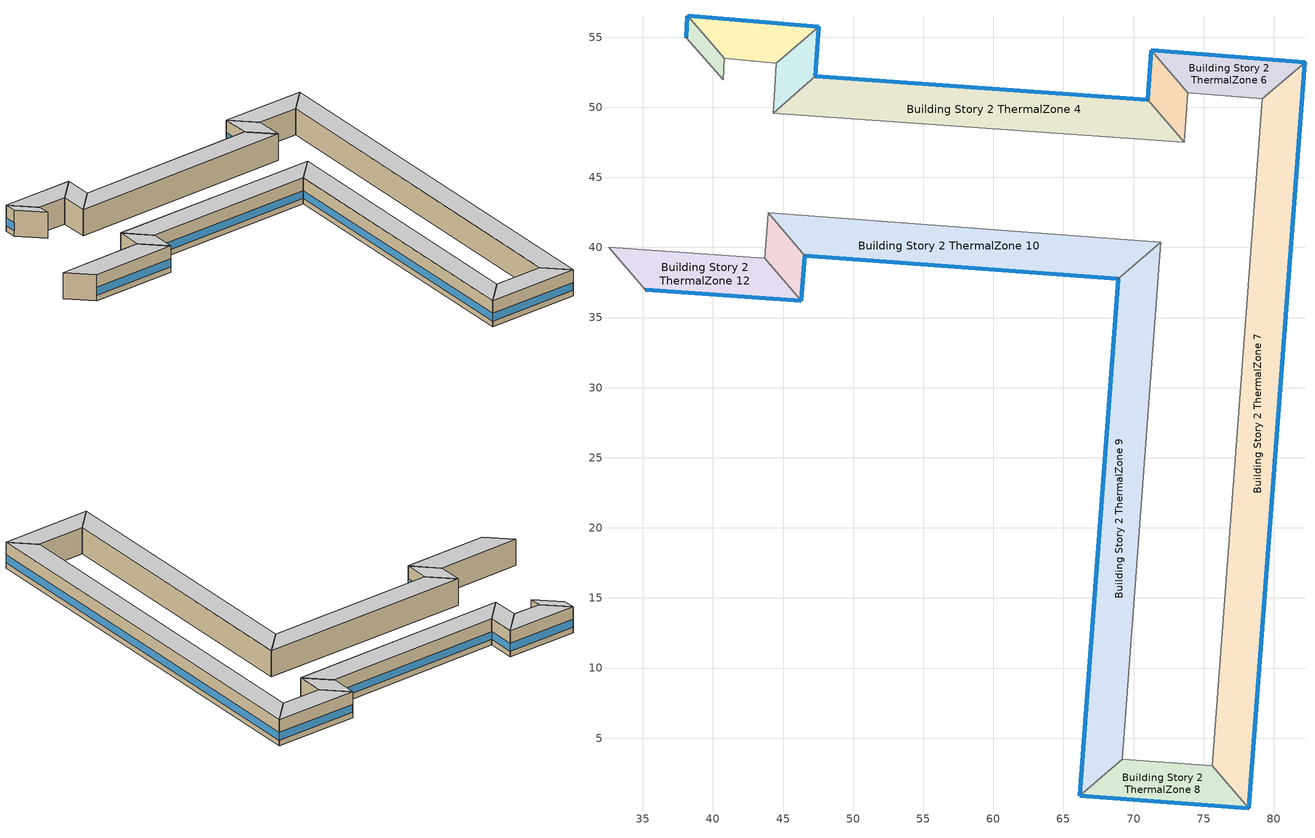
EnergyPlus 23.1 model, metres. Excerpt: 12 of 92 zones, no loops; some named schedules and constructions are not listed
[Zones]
Building Story 2 ThermalZone 1
 floor adiabatic (Typical Interior Floor): 38.1,54.97 38.18,56.53 40.81,53.51 40.75,51.97 z3.6
 wall outside (Typical Insulated Steel Framed Exterior Wall R-12.99): 38.18,56.53 38.1,54.97 z3.6:7.2
 wall adiabatic (Typical Interior Wall): 38.1,54.97 40.75,51.97 40.81,53.51 38.18,56.53 z3.6:7.2
 window (U 0.55 SHGC 0.25): 38.18,56.5 38.1,55 z4.36:5.48
 ceiling adiabatic (Typical Interior Ceiling): 40.75,51.97 40.81,53.51 38.18,56.53 38.1,54.97 z7.2
Building Story 2 ThermalZone 10
 floor adiabatic (Typical Interior Floor): 68.92,37.76 46.56,39.43 43.95,42.46 71.95,40.37 z3.6
 wall outside (Typical Insulated Steel Framed Exterior Wall R-12.99): 46.56,39.43 68.92,37.76 z3.6:7.2
 wall adiabatic (Typical Interior Wall): 68.92,37.76 71.95,40.37 43.95,42.46 46.56,39.43 z3.6:7.2
 window (U 0.55 SHGC 0.25): 46.58,39.42 68.89,37.76 z4.36:5.44
 ceiling adiabatic (Typical Interior Ceiling): 71.95,40.37 43.95,42.46 46.56,39.43 68.92,37.76 z7.2
Building Story 2 ThermalZone 11
 floor adiabatic (Typical Interior Floor): 46.56,39.43 46.31,36.21 43.69,39.23 43.95,42.46 z3.6
 wall outside (Typical Insulated Steel Framed Exterior Wall R-12.99): 46.31,36.21 46.56,39.43 z3.6:7.2
 wall adiabatic (Typical Interior Wall): 46.56,39.43 43.95,42.46 43.69,39.23 46.31,36.21 z3.6:7.2
 window (U 0.55 SHGC 0.25): 46.31,36.23 46.56,39.4 z4.36:5.46
 ceiling adiabatic (Typical Interior Ceiling): 43.95,42.46 43.69,39.23 46.31,36.21 46.56,39.43 z7.2
Building Story 2 ThermalZone 12
 floor adiabatic (Typical Interior Floor): 46.31,36.21 35.17,36.98 32.55,40 43.69,39.23 z3.6
 wall outside (Typical Insulated Steel Framed Exterior Wall R-12.99): 35.17,36.98 46.31,36.21 z3.6:7.2
 wall adiabatic (Typical Interior Wall): 46.31,36.21 43.69,39.23 32.55,40 35.17,36.98 z3.6:7.2
 window (U 0.55 SHGC 0.25): 35.2,36.98 46.28,36.21 z4.36:5.45
 ceiling adiabatic (Typical Interior Ceiling): 43.69,39.23 32.55,40 35.17,36.98 46.31,36.21 z7.2
Building Story 2 ThermalZone 2
 floor adiabatic (Typical Interior Floor): 38.18,56.53 47.56,55.75 44.53,53.15 40.81,53.51 z3.6
 wall outside (Typical Insulated Steel Framed Exterior Wall R-12.99): 47.56,55.75 38.18,56.53 z3.6:7.2
 wall adiabatic (Typical Interior Wall): 38.18,56.53 40.81,53.51 44.53,53.15 47.56,55.75 z3.6:7.2
 window (U 0.55 SHGC 0.25): 47.54,55.75 38.21,56.53 z4.36:5.45
 ceiling adiabatic (Typical Interior Ceiling): 40.81,53.51 44.53,53.15 47.56,55.75 38.18,56.53 z7.2
Building Story 2 ThermalZone 3
 floor adiabatic (Typical Interior Floor): 47.56,55.75 47.31,52.2 44.29,49.58 44.53,53.15 z3.6
 wall outside (Typical Insulated Steel Framed Exterior Wall R-12.99): 47.31,52.2 47.56,55.75 z3.6:7.2
 wall adiabatic (Typical Interior Wall): 47.56,55.75 44.53,53.15 44.29,49.58 47.31,52.2 z3.6:7.2
 window (U 0.55 SHGC 0.25): 47.31,52.22 47.56,55.73 z4.36:5.46
 ceiling adiabatic (Typical Interior Ceiling): 44.53,53.15 44.29,49.58 47.31,52.2 47.56,55.75 z7.2
Building Story 2 ThermalZone 4
 floor adiabatic (Typical Interior Floor): 47.31,52.2 71.01,50.53 73.63,47.51 44.29,49.58 z3.6
 wall outside (Typical Insulated Steel Framed Exterior Wall R-12.99): 71.01,50.53 47.31,52.2 z3.6:7.2
 wall adiabatic (Typical Interior Wall): 47.31,52.2 44.29,49.58 73.63,47.51 71.01,50.53 z3.6:7.2
 window (U 0.55 SHGC 0.25): 70.98,50.53 47.34,52.2 z4.36:5.44
 ceiling adiabatic (Typical Interior Ceiling): 44.29,49.58 73.63,47.51 71.01,50.53 47.31,52.2 z7.2
Building Story 2 ThermalZone 5
 floor adiabatic (Typical Interior Floor): 71.01,50.53 71.26,54.09 73.87,51.05 73.63,47.51 z3.6
 wall outside (Typical Insulated Steel Framed Exterior Wall R-12.99): 71.26,54.09 71.01,50.53 z3.6:7.2
 wall adiabatic (Typical Interior Wall): 71.01,50.53 73.63,47.51 73.87,51.05 71.26,54.09 z3.6:7.2
 window (U 0.55 SHGC 0.25): 71.26,54.06 71.01,50.56 z4.36:5.46
 ceiling adiabatic (Typical Interior Ceiling): 73.63,47.51 73.87,51.05 71.26,54.09 71.01,50.53 z7.2
Building Story 2 ThermalZone 6
 floor adiabatic (Typical Interior Floor): 71.26,54.09 82.23,53.2 79.19,50.6 73.87,51.05 z3.6
 wall outside (Typical Insulated Steel Framed Exterior Wall R-12.99): 82.23,53.2 71.26,54.09 z3.6:7.2
 wall adiabatic (Typical Interior Wall): 71.26,54.09 73.87,51.05 79.19,50.6 82.23,53.2 z3.6:7.2
 window (U 0.55 SHGC 0.25): 82.2,53.2 71.29,54.08 z4.36:5.45
 ceiling adiabatic (Typical Interior Ceiling): 73.87,51.05 79.19,50.6 82.23,53.2 71.26,54.09 z7.2
Building Story 2 ThermalZone 7
 floor adiabatic (Typical Interior Floor): 82.23,53.2 78.21,0 75.6,3.03 79.19,50.6 z3.6
 wall outside (Typical Insulated Steel Framed Exterior Wall R-12.99): 78.21,0 82.23,53.2 z3.6:7.2
 wall adiabatic (Typical Interior Wall): 82.23,53.2 79.19,50.6 75.6,3.03 78.21,0 z3.6:7.2
 window (U 0.55 SHGC 0.25): 78.21,0.03 82.23,53.17 z4.36:5.44
 ceiling adiabatic (Typical Interior Ceiling): 79.19,50.6 75.6,3.03 78.21,0 82.23,53.2 z7.2
Building Story 2 ThermalZone 8
 floor adiabatic (Typical Interior Floor): 78.21,0 66.15,0.89 69.18,3.5 75.6,3.03 z3.6
 wall outside (Typical Insulated Steel Framed Exterior Wall R-12.99): 66.15,0.89 78.21,0 z3.6:7.2
 wall adiabatic (Typical Interior Wall): 78.21,0 75.6,3.03 69.18,3.5 66.15,0.89 z3.6:7.2
 window (U 0.55 SHGC 0.25): 66.18,0.89 78.19,0 z4.36:5.45
 ceiling adiabatic (Typical Interior Ceiling): 75.6,3.03 69.18,3.5 66.15,0.89 78.21,0 z7.2
Building Story 2 ThermalZone 9
 floor adiabatic (Typical Interior Floor): 66.15,0.89 68.92,37.76 71.95,40.37 69.18,3.5 z3.6
 wall outside (Typical Insulated Steel Framed Exterior Wall R-12.99): 68.92,37.76 66.15,0.89 z3.6:7.2
 wall adiabatic (Typical Interior Wall): 66.15,0.89 69.18,3.5 71.95,40.37 68.92,37.76 z3.6:7.2
 window (U 0.55 SHGC 0.25): 68.91,37.74 66.15,0.91 z4.36:5.44
 ceiling adiabatic (Typical Interior Ceiling): 69.18,3.5 71.95,40.37 68.92,37.76 66.15,0.89 z7.2
[Schedule:Day:Interval]
DataCenter_EQUIP_SCH Wknd|Wkdy|Hol Day 3; DataCenter_EQUIP_SCH Wknd|Wkdy|Hol Day 7; DataCenter_EQUIP_SCH Wknd|Wkdy|Hol Day 11; DataCenter_EQUIP_SCH Summer Design Day: No, 24:00, 1
DataCenter_EQUIP_SCH Wknd|Wkdy|Hol Day 4; DataCenter_EQUIP_SCH Wknd|Wkdy|Hol Day 8; DataCenter_EQUIP_SCH Winter Design Day 11: No, 24:00, 0.25
DataCenter_EQUIP_SCH Wknd|Wkdy|Hol Day 5; DataCenter_EQUIP_SCH Wknd|Wkdy|Hol Day 9: No, 24:00, 0.5
DataCenter_EQUIP_SCH Wknd|Wkdy|Hol Day 6; DataCenter_EQUIP_SCH Wknd|Wkdy|Hol Day 10: No, 24:00, 0.75
Schedule Day 3: No, 24:00, 0
SchoolSecondary KITCHEN_ELEC_EQUIP_SCH Wkdy Day; SchoolSecondary KITCHEN_ELEC_EQUIP_SCH Wkdy Day 1; SchoolSecondary KITCHEN_ELEC_EQUIP_SCH Wkdy Day 2; SchoolSecondary KITCHEN_ELEC_EQUIP_SCH Summer Design Day: No, 08:00, 0.1, 10:00, 0.15, 13:00, 0.25, 15:00, 0.15, 24:00, 0.1
SchoolSecondary KITCHEN_ELEC_EQUIP_SCH Wknd Day; SchoolSecondary KITCHEN_ELEC_EQUIP_SCH Wknd Day 1; SchoolSecondary KITCHEN_ELEC_EQUIP_SCH Default; SchoolSecondary KITCHEN_ELEC_EQUIP_SCH Winter Design Day: No, 24:00, 0.1
SchoolSecondary KITCHEN_GAS_EQUIP_SCH Wkdy|SmrDsn Day; SchoolSecondary KITCHEN_GAS_EQUIP_SCH Wkdy|SmrDsn Day 1; SchoolSecondary KITCHEN_GAS_EQUIP_SCH Wkdy|SmrDsn Day 2; SchoolSecondary KITCHEN_GAS_EQUIP_SCH Summer Design Day: No, 08:00, 0.02, 10:00, 0.15, 13:00, 0.2, 15:00, 0.1, 24:00, 0.02
SchoolSecondary KITCHEN_GAS_EQUIP_SCH Wknd Day; SchoolSecondary KITCHEN_GAS_EQUIP_SCH Wknd Day 1; SchoolSecondary KITCHEN_GAS_EQUIP_SCH Default; SchoolSecondary KITCHEN_GAS_EQUIP_SCH Winter Design Day: No, 24:00, 0.02
[Schedule:Week:Daily]
SchoolSecondary BLDG_LIGHT_SCH_2013 Week Rule - Jan1-Jan3: SchoolSecondary BLDG_LIGHT_SCH_2013 Wkdy Day, SchoolSecondary BLDG_LIGHT_SCH_2013 Wkdy Day, SchoolSecondary BLDG_LIGHT_SCH_2013 Wkdy Day, SchoolSecondary BLDG_LIGHT_SCH_2013 Wkdy Day, SchoolSecondary BLDG_LIGHT_SCH_2013 Wkdy Day, SchoolSecondary BLDG_LIGHT_SCH_2013 Wkdy Day, SchoolSecondary BLDG_LIGHT_SCH_2013 Wknd Day, SchoolSecondary BLDG_LIGHT_SCH_2013 Default, SchoolSecondary BLDG_LIGHT_SCH_2013 Summer Design Day, SchoolSecondary BLDG_LIGHT_SCH_2013 Winter Design Day, SchoolSecondary BLDG_LIGHT_SCH_2013 Default, SchoolSecondary BLDG_LIGHT_SCH_2013 Default
SchoolSecondary BLDG_LIGHT_SCH_2013 Week Rule - Jan4-Jun27: SchoolSecondary BLDG_LIGHT_SCH_2013 Wknd Day, SchoolSecondary BLDG_LIGHT_SCH_2013 Wkdy Day, SchoolSecondary BLDG_LIGHT_SCH_2013 Wkdy Day, SchoolSecondary BLDG_LIGHT_SCH_2013 Wkdy Day, SchoolSecondary BLDG_LIGHT_SCH_2013 Wkdy Day, SchoolSecondary BLDG_LIGHT_SCH_2013 Wkdy Day, SchoolSecondary BLDG_LIGHT_SCH_2013 Wknd Day, SchoolSecondary BLDG_LIGHT_SCH_2013 Default, SchoolSecondary BLDG_LIGHT_SCH_2013 Summer Design Day, SchoolSecondary BLDG_LIGHT_SCH_2013 Winter Design Day, SchoolSecondary BLDG_LIGHT_SCH_2013 Default, SchoolSecondary BLDG_LIGHT_SCH_2013 Default
SchoolSecondary BLDG_LIGHT_SCH_2013 Week Rule - Jun28-Jul4: SchoolSecondary BLDG_LIGHT_SCH_2013 Wknd Day, SchoolSecondary BLDG_LIGHT_SCH_2013 Wkdy Day, SchoolSecondary BLDG_LIGHT_SCH_2013 Wkdy Day, SchoolSecondary BLDG_LIGHT_SCH_2013 Wkdy Day 1, SchoolSecondary BLDG_LIGHT_SCH_2013 Wkdy Day 1, SchoolSecondary BLDG_LIGHT_SCH_2013 Wkdy Day 1, SchoolSecondary BLDG_LIGHT_SCH_2013 Wknd Day 1, SchoolSecondary BLDG_LIGHT_SCH_2013 Default, SchoolSecondary BLDG_LIGHT_SCH_2013 Summer Design Day, SchoolSecondary BLDG_LIGHT_SCH_2013 Winter Design Day, SchoolSecondary BLDG_LIGHT_SCH_2013 Default, SchoolSecondary BLDG_LIGHT_SCH_2013 Default
SchoolSecondary BLDG_LIGHT_SCH_2013 Week Rule - Jul5-Aug29: SchoolSecondary BLDG_LIGHT_SCH_2013 Wknd Day 1, SchoolSecondary BLDG_LIGHT_SCH_2013 Wkdy Day 1, SchoolSecondary BLDG_LIGHT_SCH_2013 Wkdy Day 1, SchoolSecondary BLDG_LIGHT_SCH_2013 Wkdy Day 1, SchoolSecondary BLDG_LIGHT_SCH_2013 Wkdy Day 1, SchoolSecondary BLDG_LIGHT_SCH_2013 Wkdy Day 1, SchoolSecondary BLDG_LIGHT_SCH_2013 Wknd Day 1, SchoolSecondary BLDG_LIGHT_SCH_2013 Default, SchoolSecondary BLDG_LIGHT_SCH_2013 Summer Design Day, SchoolSecondary BLDG_LIGHT_SCH_2013 Winter Design Day, SchoolSecondary BLDG_LIGHT_SCH_2013 Default, SchoolSecondary BLDG_LIGHT_SCH_2013 Default
SchoolSecondary BLDG_LIGHT_SCH_2013 Week Rule - Aug30-Sep5: SchoolSecondary BLDG_LIGHT_SCH_2013 Wknd Day 1, SchoolSecondary BLDG_LIGHT_SCH_2013 Wkdy Day 1, SchoolSecondary BLDG_LIGHT_SCH_2013 Wkdy Day 2, SchoolSecondary BLDG_LIGHT_SCH_2013 Wkdy Day 2, SchoolSecondary BLDG_LIGHT_SCH_2013 Wkdy Day 2, SchoolSecondary BLDG_LIGHT_SCH_2013 Wkdy Day 2, SchoolSecondary BLDG_LIGHT_SCH_2013 Default, SchoolSecondary BLDG_LIGHT_SCH_2013 Default, SchoolSecondary BLDG_LIGHT_SCH_2013 Summer Design Day, SchoolSecondary BLDG_LIGHT_SCH_2013 Winter Design Day, SchoolSecondary BLDG_LIGHT_SCH_2013 Default, SchoolSecondary BLDG_LIGHT_SCH_2013 Default
SchoolSecondary BLDG_LIGHT_SCH_2013 Week Rule - Sep6-Dec31: SchoolSecondary BLDG_LIGHT_SCH_2013 Default, SchoolSecondary BLDG_LIGHT_SCH_2013 Wkdy Day 2, SchoolSecondary BLDG_LIGHT_SCH_2013 Wkdy Day 2, SchoolSecondary BLDG_LIGHT_SCH_2013 Wkdy Day 2, SchoolSecondary BLDG_LIGHT_SCH_2013 Wkdy Day 2, SchoolSecondary BLDG_LIGHT_SCH_2013 Wkdy Day 2, SchoolSecondary BLDG_LIGHT_SCH_2013 Default, SchoolSecondary BLDG_LIGHT_SCH_2013 Default, SchoolSecondary BLDG_LIGHT_SCH_2013 Summer Design Day, SchoolSecondary BLDG_LIGHT_SCH_2013 Winter Design Day, SchoolSecondary BLDG_LIGHT_SCH_2013 Default, SchoolSecondary BLDG_LIGHT_SCH_2013 Default
SchoolSecondary BLDG_LIGHT_LIBRARY_SCH_2013 Week Rule - Jan1-Jan3: SchoolSecondary BLDG_LIGHT_LIBRARY_SCH_2013 Wkdy Day, SchoolSecondary BLDG_LIGHT_LIBRARY_SCH_2013 Wkdy Day, SchoolSecondary BLDG_LIGHT_LIBRARY_SCH_2013 Wkdy Day, SchoolSecondary BLDG_LIGHT_LIBRARY_SCH_2013 Wkdy Day, SchoolSecondary BLDG_LIGHT_LIBRARY_SCH_2013 Wkdy Day, SchoolSecondary BLDG_LIGHT_LIBRARY_SCH_2013 Wkdy Day, SchoolSecondary BLDG_LIGHT_LIBRARY_SCH_2013 Wknd Day, SchoolSecondary BLDG_LIGHT_LIBRARY_SCH_2013 Default, SchoolSecondary BLDG_LIGHT_LIBRARY_SCH_2013 Summer Design Day, SchoolSecondary BLDG_LIGHT_LIBRARY_SCH_2013 Winter Design Day, SchoolSecondary BLDG_LIGHT_LIBRARY_SCH_2013 Default, SchoolSecondary BLDG_LIGHT_LIBRARY_SCH_2013 Default
SchoolSecondary BLDG_LIGHT_LIBRARY_SCH_2013 Week Rule - Jan4-Jun27: SchoolSecondary BLDG_LIGHT_LIBRARY_SCH_2013 Wknd Day, SchoolSecondary BLDG_LIGHT_LIBRARY_SCH_2013 Wkdy Day, SchoolSecondary BLDG_LIGHT_LIBRARY_SCH_2013 Wkdy Day, SchoolSecondary BLDG_LIGHT_LIBRARY_SCH_2013 Wkdy Day, SchoolSecondary BLDG_LIGHT_LIBRARY_SCH_2013 Wkdy Day, SchoolSecondary BLDG_LIGHT_LIBRARY_SCH_2013 Wkdy Day, SchoolSecondary BLDG_LIGHT_LIBRARY_SCH_2013 Wknd Day, SchoolSecondary BLDG_LIGHT_LIBRARY_SCH_2013 Default, SchoolSecondary BLDG_LIGHT_LIBRARY_SCH_2013 Summer Design Day, SchoolSecondary BLDG_LIGHT_LIBRARY_SCH_2013 Winter Design Day, SchoolSecondary BLDG_LIGHT_LIBRARY_SCH_2013 Default, SchoolSecondary BLDG_LIGHT_LIBRARY_SCH_2013 Default
SchoolSecondary BLDG_LIGHT_LIBRARY_SCH_2013 Week Rule - Jun28-Jul4: SchoolSecondary BLDG_LIGHT_LIBRARY_SCH_2013 Wknd Day, SchoolSecondary BLDG_LIGHT_LIBRARY_SCH_2013 Wkdy Day, SchoolSecondary BLDG_LIGHT_LIBRARY_SCH_2013 Wkdy Day, SchoolSecondary BLDG_LIGHT_LIBRARY_SCH_2013 Wkdy Day 1, SchoolSecondary BLDG_LIGHT_LIBRARY_SCH_2013 Wkdy Day 1, SchoolSecondary BLDG_LIGHT_LIBRARY_SCH_2013 Wkdy Day 1, SchoolSecondary BLDG_LIGHT_LIBRARY_SCH_2013 Wknd Day 1, SchoolSecondary BLDG_LIGHT_LIBRARY_SCH_2013 Default, SchoolSecondary BLDG_LIGHT_LIBRARY_SCH_2013 Summer Design Day, SchoolSecondary BLDG_LIGHT_LIBRARY_SCH_2013 Winter Design Day, SchoolSecondary BLDG_LIGHT_LIBRARY_SCH_2013 Default, SchoolSecondary BLDG_LIGHT_LIBRARY_SCH_2013 Default
SchoolSecondary BLDG_LIGHT_LIBRARY_SCH_2013 Week Rule - Jul5-Aug29: SchoolSecondary BLDG_LIGHT_LIBRARY_SCH_2013 Wknd Day 1, SchoolSecondary BLDG_LIGHT_LIBRARY_SCH_2013 Wkdy Day 1, SchoolSecondary BLDG_LIGHT_LIBRARY_SCH_2013 Wkdy Day 1, SchoolSecondary BLDG_LIGHT_LIBRARY_SCH_2013 Wkdy Day 1, SchoolSecondary BLDG_LIGHT_LIBRARY_SCH_2013 Wkdy Day 1, SchoolSecondary BLDG_LIGHT_LIBRARY_SCH_2013 Wkdy Day 1, SchoolSecondary BLDG_LIGHT_LIBRARY_SCH_2013 Wknd Day 1, SchoolSecondary BLDG_LIGHT_LIBRARY_SCH_2013 Default, SchoolSecondary BLDG_LIGHT_LIBRARY_SCH_2013 Summer Design Day, SchoolSecondary BLDG_LIGHT_LIBRARY_SCH_2013 Winter Design Day, SchoolSecondary BLDG_LIGHT_LIBRARY_SCH_2013 Default, SchoolSecondary BLDG_LIGHT_LIBRARY_SCH_2013 Default
SchoolSecondary BLDG_LIGHT_LIBRARY_SCH_2013 Week Rule - Aug30-Sep5: SchoolSecondary BLDG_LIGHT_LIBRARY_SCH_2013 Wknd Day 1, SchoolSecondary BLDG_LIGHT_LIBRARY_SCH_2013 Wkdy Day 1, SchoolSecondary BLDG_LIGHT_LIBRARY_SCH_2013 Wkdy Day 2, SchoolSecondary BLDG_LIGHT_LIBRARY_SCH_2013 Wkdy Day 2, SchoolSecondary BLDG_LIGHT_LIBRARY_SCH_2013 Wkdy Day 2, SchoolSecondary BLDG_LIGHT_LIBRARY_SCH_2013 Wkdy Day 2, SchoolSecondary BLDG_LIGHT_LIBRARY_SCH_2013 Default, SchoolSecondary BLDG_LIGHT_LIBRARY_SCH_2013 Default, SchoolSecondary BLDG_LIGHT_LIBRARY_SCH_2013 Summer Design Day, SchoolSecondary BLDG_LIGHT_LIBRARY_SCH_2013 Winter Design Day, SchoolSecondary BLDG_LIGHT_LIBRARY_SCH_2013 Default, SchoolSecondary BLDG_LIGHT_LIBRARY_SCH_2013 Default
SchoolSecondary BLDG_LIGHT_LIBRARY_SCH_2013 Week Rule - Sep6-Dec31: SchoolSecondary BLDG_LIGHT_LIBRARY_SCH_2013 Default, SchoolSecondary BLDG_LIGHT_LIBRARY_SCH_2013 Wkdy Day 2, SchoolSecondary BLDG_LIGHT_LIBRARY_SCH_2013 Wkdy Day 2, SchoolSecondary BLDG_LIGHT_LIBRARY_SCH_2013 Wkdy Day 2, SchoolSecondary BLDG_LIGHT_LIBRARY_SCH_2013 Wkdy Day 2, SchoolSecondary BLDG_LIGHT_LIBRARY_SCH_2013 Wkdy Day 2, SchoolSecondary BLDG_LIGHT_LIBRARY_SCH_2013 Default, SchoolSecondary BLDG_LIGHT_LIBRARY_SCH_2013 Default, SchoolSecondary BLDG_LIGHT_LIBRARY_SCH_2013 Summer Design Day, SchoolSecondary BLDG_LIGHT_LIBRARY_SCH_2013 Winter Design Day, SchoolSecondary BLDG_LIGHT_LIBRARY_SCH_2013 Default, SchoolSecondary BLDG_LIGHT_LIBRARY_SCH_2013 Default
SchoolSecondary BLDG_LIGHT_LOBBYFLR1_SCH_2013 Week Rule - Jan1-Jan3: SchoolSecondary BLDG_LIGHT_LOBBYFLR1_SCH_2013 Wkdy Day, SchoolSecondary BLDG_LIGHT_LOBBYFLR1_SCH_2013 Wkdy Day, SchoolSecondary BLDG_LIGHT_LOBBYFLR1_SCH_2013 Wkdy Day, SchoolSecondary BLDG_LIGHT_LOBBYFLR1_SCH_2013 Wkdy Day, SchoolSecondary BLDG_LIGHT_LOBBYFLR1_SCH_2013 Wkdy Day, SchoolSecondary BLDG_LIGHT_LOBBYFLR1_SCH_2013 Wkdy Day, SchoolSecondary BLDG_LIGHT_LOBBYFLR1_SCH_2013 Wknd Day, SchoolSecondary BLDG_LIGHT_LOBBYFLR1_SCH_2013 Default, SchoolSecondary BLDG_LIGHT_LOBBYFLR1_SCH_2013 Summer Design Day, SchoolSecondary BLDG_LIGHT_LOBBYFLR1_SCH_2013 Winter Design Day, SchoolSecondary BLDG_LIGHT_LOBBYFLR1_SCH_2013 Default, SchoolSecondary BLDG_LIGHT_LOBBYFLR1_SCH_2013 Default
DataCenter_EQUIP_SCH Week Rule - Apr5-Apr25: DataCenter_EQUIP_SCH Wknd|Wkdy|Hol Day 3, DataCenter_EQUIP_SCH Wknd|Wkdy|Hol Day 3, DataCenter_EQUIP_SCH Wknd|Wkdy|Hol Day 3, DataCenter_EQUIP_SCH Wknd|Wkdy|Hol Day 3, DataCenter_EQUIP_SCH Wknd|Wkdy|Hol Day 3, DataCenter_EQUIP_SCH Wknd|Wkdy|Hol Day 3, DataCenter_EQUIP_SCH Wknd|Wkdy|Hol Day 3, Schedule Day 3, DataCenter_EQUIP_SCH Summer Design Day, DataCenter_EQUIP_SCH Winter Design Day 11, Schedule Day 3, Schedule Day 3
DataCenter_EQUIP_SCH Week Rule - Apr26-May2: DataCenter_EQUIP_SCH Wknd|Wkdy|Hol Day 3, DataCenter_EQUIP_SCH Wknd|Wkdy|Hol Day 3, DataCenter_EQUIP_SCH Wknd|Wkdy|Hol Day 3, DataCenter_EQUIP_SCH Wknd|Wkdy|Hol Day 3, DataCenter_EQUIP_SCH Wknd|Wkdy|Hol Day 3, DataCenter_EQUIP_SCH Wknd|Wkdy|Hol Day 4, DataCenter_EQUIP_SCH Wknd|Wkdy|Hol Day 4, Schedule Day 3, DataCenter_EQUIP_SCH Summer Design Day, DataCenter_EQUIP_SCH Winter Design Day 11, Schedule Day 3, Schedule Day 3
DataCenter_EQUIP_SCH Week Rule - May3-May30: DataCenter_EQUIP_SCH Wknd|Wkdy|Hol Day 4, DataCenter_EQUIP_SCH Wknd|Wkdy|Hol Day 4, DataCenter_EQUIP_SCH Wknd|Wkdy|Hol Day 4, DataCenter_EQUIP_SCH Wknd|Wkdy|Hol Day 4, DataCenter_EQUIP_SCH Wknd|Wkdy|Hol Day 4, DataCenter_EQUIP_SCH Wknd|Wkdy|Hol Day 4, DataCenter_EQUIP_SCH Wknd|Wkdy|Hol Day 4, Schedule Day 3, DataCenter_EQUIP_SCH Summer Design Day, DataCenter_EQUIP_SCH Winter Design Day 11, Schedule Day 3, Schedule Day 3
DataCenter_EQUIP_SCH Week Rule - May31-Jun6: DataCenter_EQUIP_SCH Wknd|Wkdy|Hol Day 4, DataCenter_EQUIP_SCH Wknd|Wkdy|Hol Day 5, DataCenter_EQUIP_SCH Wknd|Wkdy|Hol Day 5, DataCenter_EQUIP_SCH Wknd|Wkdy|Hol Day 5, DataCenter_EQUIP_SCH Wknd|Wkdy|Hol Day 5, DataCenter_EQUIP_SCH Wknd|Wkdy|Hol Day 5, DataCenter_EQUIP_SCH Wknd|Wkdy|Hol Day 5, Schedule Day 3, DataCenter_EQUIP_SCH Summer Design Day, DataCenter_EQUIP_SCH Winter Design Day 11, Schedule Day 3, Schedule Day 3
DataCenter_EQUIP_SCH Week Rule - Jun7-Jun27: DataCenter_EQUIP_SCH Wknd|Wkdy|Hol Day 5, DataCenter_EQUIP_SCH Wknd|Wkdy|Hol Day 5, DataCenter_EQUIP_SCH Wknd|Wkdy|Hol Day 5, DataCenter_EQUIP_SCH Wknd|Wkdy|Hol Day 5, DataCenter_EQUIP_SCH Wknd|Wkdy|Hol Day 5, DataCenter_EQUIP_SCH Wknd|Wkdy|Hol Day 5, DataCenter_EQUIP_SCH Wknd|Wkdy|Hol Day 5, Schedule Day 3, DataCenter_EQUIP_SCH Summer Design Day, DataCenter_EQUIP_SCH Winter Design Day 11, Schedule Day 3, Schedule Day 3
DataCenter_EQUIP_SCH Week Rule - Jun28-Jul4: DataCenter_EQUIP_SCH Wknd|Wkdy|Hol Day 5, DataCenter_EQUIP_SCH Wknd|Wkdy|Hol Day 5, DataCenter_EQUIP_SCH Wknd|Wkdy|Hol Day 5, DataCenter_EQUIP_SCH Wknd|Wkdy|Hol Day 6, DataCenter_EQUIP_SCH Wknd|Wkdy|Hol Day 6, DataCenter_EQUIP_SCH Wknd|Wkdy|Hol Day 6, DataCenter_EQUIP_SCH Wknd|Wkdy|Hol Day 6, Schedule Day 3, DataCenter_EQUIP_SCH Summer Design Day, DataCenter_EQUIP_SCH Winter Design Day 11, Schedule Day 3, Schedule Day 3
DataCenter_EQUIP_SCH Week Rule - Jul5-Jul25: DataCenter_EQUIP_SCH Wknd|Wkdy|Hol Day 6, DataCenter_EQUIP_SCH Wknd|Wkdy|Hol Day 6, DataCenter_EQUIP_SCH Wknd|Wkdy|Hol Day 6, DataCenter_EQUIP_SCH Wknd|Wkdy|Hol Day 6, DataCenter_EQUIP_SCH Wknd|Wkdy|Hol Day 6, DataCenter_EQUIP_SCH Wknd|Wkdy|Hol Day 6, DataCenter_EQUIP_SCH Wknd|Wkdy|Hol Day 6, Schedule Day 3, DataCenter_EQUIP_SCH Summer Design Day, DataCenter_EQUIP_SCH Winter Design Day 11, Schedule Day 3, Schedule Day 3
DataCenter_EQUIP_SCH Week Rule - Jul26-Aug1: DataCenter_EQUIP_SCH Wknd|Wkdy|Hol Day 6, DataCenter_EQUIP_SCH Wknd|Wkdy|Hol Day 6, DataCenter_EQUIP_SCH Wknd|Wkdy|Hol Day 6, DataCenter_EQUIP_SCH Wknd|Wkdy|Hol Day 6, DataCenter_EQUIP_SCH Wknd|Wkdy|Hol Day 6, DataCenter_EQUIP_SCH Wknd|Wkdy|Hol Day 6, DataCenter_EQUIP_SCH Wknd|Wkdy|Hol Day 7, Schedule Day 3, DataCenter_EQUIP_SCH Summer Design Day, DataCenter_EQUIP_SCH Winter Design Day 11, Schedule Day 3, Schedule Day 3
DataCenter_EQUIP_SCH Week Rule - Aug2-Aug29: DataCenter_EQUIP_SCH Wknd|Wkdy|Hol Day 7, DataCenter_EQUIP_SCH Wknd|Wkdy|Hol Day 7, DataCenter_EQUIP_SCH Wknd|Wkdy|Hol Day 7, DataCenter_EQUIP_SCH Wknd|Wkdy|Hol Day 7, DataCenter_EQUIP_SCH Wknd|Wkdy|Hol Day 7, DataCenter_EQUIP_SCH Wknd|Wkdy|Hol Day 7, DataCenter_EQUIP_SCH Wknd|Wkdy|Hol Day 7, Schedule Day 3, DataCenter_EQUIP_SCH Summer Design Day, DataCenter_EQUIP_SCH Winter Design Day 11, Schedule Day 3, Schedule Day 3
DataCenter_EQUIP_SCH Week Rule - Aug30-Sep5: DataCenter_EQUIP_SCH Wknd|Wkdy|Hol Day 7, DataCenter_EQUIP_SCH Wknd|Wkdy|Hol Day 7, DataCenter_EQUIP_SCH Wknd|Wkdy|Hol Day 8, DataCenter_EQUIP_SCH Wknd|Wkdy|Hol Day 8, DataCenter_EQUIP_SCH Wknd|Wkdy|Hol Day 8, DataCenter_EQUIP_SCH Wknd|Wkdy|Hol Day 8, DataCenter_EQUIP_SCH Wknd|Wkdy|Hol Day 8, Schedule Day 3, DataCenter_EQUIP_SCH Summer Design Day, DataCenter_EQUIP_SCH Winter Design Day 11, Schedule Day 3, Schedule Day 3
DataCenter_EQUIP_SCH Week Rule - Sep6-Sep26: DataCenter_EQUIP_SCH Wknd|Wkdy|Hol Day 8, DataCenter_EQUIP_SCH Wknd|Wkdy|Hol Day 8, DataCenter_EQUIP_SCH Wknd|Wkdy|Hol Day 8, DataCenter_EQUIP_SCH Wknd|Wkdy|Hol Day 8, DataCenter_EQUIP_SCH Wknd|Wkdy|Hol Day 8, DataCenter_EQUIP_SCH Wknd|Wkdy|Hol Day 8, DataCenter_EQUIP_SCH Wknd|Wkdy|Hol Day 8, Schedule Day 3, DataCenter_EQUIP_SCH Summer Design Day, DataCenter_EQUIP_SCH Winter Design Day 11, Schedule Day 3, Schedule Day 3
DataCenter_EQUIP_SCH Week Rule - Sep27-Oct3: DataCenter_EQUIP_SCH Wknd|Wkdy|Hol Day 8, DataCenter_EQUIP_SCH Wknd|Wkdy|Hol Day 8, DataCenter_EQUIP_SCH Wknd|Wkdy|Hol Day 8, DataCenter_EQUIP_SCH Wknd|Wkdy|Hol Day 8, DataCenter_EQUIP_SCH Wknd|Wkdy|Hol Day 9, DataCenter_EQUIP_SCH Wknd|Wkdy|Hol Day 9, DataCenter_EQUIP_SCH Wknd|Wkdy|Hol Day 9, Schedule Day 3, DataCenter_EQUIP_SCH Summer Design Day, DataCenter_EQUIP_SCH Winter Design Day 11, Schedule Day 3, Schedule Day 3
DataCenter_EQUIP_SCH Week Rule - Oct4-Oct31: DataCenter_EQUIP_SCH Wknd|Wkdy|Hol Day 9, DataCenter_EQUIP_SCH Wknd|Wkdy|Hol Day 9, DataCenter_EQUIP_SCH Wknd|Wkdy|Hol Day 9, DataCenter_EQUIP_SCH Wknd|Wkdy|Hol Day 9, DataCenter_EQUIP_SCH Wknd|Wkdy|Hol Day 9, DataCenter_EQUIP_SCH Wknd|Wkdy|Hol Day 9, DataCenter_EQUIP_SCH Wknd|Wkdy|Hol Day 9, Schedule Day 3, DataCenter_EQUIP_SCH Summer Design Day, DataCenter_EQUIP_SCH Winter Design Day 11, Schedule Day 3, Schedule Day 3
DataCenter_EQUIP_SCH Week Rule - Nov1-Nov28: DataCenter_EQUIP_SCH Wknd|Wkdy|Hol Day 10, DataCenter_EQUIP_SCH Wknd|Wkdy|Hol Day 10, DataCenter_EQUIP_SCH Wknd|Wkdy|Hol Day 10, DataCenter_EQUIP_SCH Wknd|Wkdy|Hol Day 10, DataCenter_EQUIP_SCH Wknd|Wkdy|Hol Day 10, DataCenter_EQUIP_SCH Wknd|Wkdy|Hol Day 10, DataCenter_EQUIP_SCH Wknd|Wkdy|Hol Day 10, Schedule Day 3, DataCenter_EQUIP_SCH Summer Design Day, DataCenter_EQUIP_SCH Winter Design Day 11, Schedule Day 3, Schedule Day 3
DataCenter_EQUIP_SCH Week Rule - Nov29-Dec5: DataCenter_EQUIP_SCH Wknd|Wkdy|Hol Day 10, DataCenter_EQUIP_SCH Wknd|Wkdy|Hol Day 10, DataCenter_EQUIP_SCH Wknd|Wkdy|Hol Day 11, DataCenter_EQUIP_SCH Wknd|Wkdy|Hol Day 11, DataCenter_EQUIP_SCH Wknd|Wkdy|Hol Day 11, DataCenter_EQUIP_SCH Wknd|Wkdy|Hol Day 11, DataCenter_EQUIP_SCH Wknd|Wkdy|Hol Day 11, Schedule Day 3, DataCenter_EQUIP_SCH Summer Design Day, DataCenter_EQUIP_SCH Winter Design Day 11, Schedule Day 3, Schedule Day 3
DataCenter_EQUIP_SCH Week Rule - Dec6-Dec31: DataCenter_EQUIP_SCH Wknd|Wkdy|Hol Day 11, DataCenter_EQUIP_SCH Wknd|Wkdy|Hol Day 11, DataCenter_EQUIP_SCH Wknd|Wkdy|Hol Day 11, DataCenter_EQUIP_SCH Wknd|Wkdy|Hol Day 11, DataCenter_EQUIP_SCH Wknd|Wkdy|Hol Day 11, DataCenter_EQUIP_SCH Wknd|Wkdy|Hol Day 11, DataCenter_EQUIP_SCH Wknd|Wkdy|Hol Day 11, Schedule Day 3, DataCenter_EQUIP_SCH Summer Design Day, DataCenter_EQUIP_SCH Winter Design Day 11, Schedule Day 3, Schedule Day 3
SchoolSecondary KITCHEN_ELEC_EQUIP_SCH Week Rule - Jan1-Jan3: SchoolSecondary KITCHEN_ELEC_EQUIP_SCH Wkdy Day, SchoolSecondary KITCHEN_ELEC_EQUIP_SCH Wkdy Day, SchoolSecondary KITCHEN_ELEC_EQUIP_SCH Wkdy Day, SchoolSecondary KITCHEN_ELEC_EQUIP_SCH Wkdy Day, SchoolSecondary KITCHEN_ELEC_EQUIP_SCH Wkdy Day, SchoolSecondary KITCHEN_ELEC_EQUIP_SCH Wkdy Day, SchoolSecondary KITCHEN_ELEC_EQUIP_SCH Wknd Day, SchoolSecondary KITCHEN_ELEC_EQUIP_SCH Default, SchoolSecondary KITCHEN_ELEC_EQUIP_SCH Summer Design Day, SchoolSecondary KITCHEN_ELEC_EQUIP_SCH Winter Design Day, SchoolSecondary KITCHEN_ELEC_EQUIP_SCH Default, SchoolSecondary KITCHEN_ELEC_EQUIP_SCH Default
SchoolSecondary KITCHEN_ELEC_EQUIP_SCH Week Rule - Jan4-Jun27: SchoolSecondary KITCHEN_ELEC_EQUIP_SCH Wknd Day, SchoolSecondary KITCHEN_ELEC_EQUIP_SCH Wkdy Day, SchoolSecondary KITCHEN_ELEC_EQUIP_SCH Wkdy Day, SchoolSecondary KITCHEN_ELEC_EQUIP_SCH Wkdy Day, SchoolSecondary KITCHEN_ELEC_EQUIP_SCH Wkdy Day, SchoolSecondary KITCHEN_ELEC_EQUIP_SCH Wkdy Day, SchoolSecondary KITCHEN_ELEC_EQUIP_SCH Wknd Day, SchoolSecondary KITCHEN_ELEC_EQUIP_SCH Default, SchoolSecondary KITCHEN_ELEC_EQUIP_SCH Summer Design Day, SchoolSecondary KITCHEN_ELEC_EQUIP_SCH Winter Design Day, SchoolSecondary KITCHEN_ELEC_EQUIP_SCH Default, SchoolSecondary KITCHEN_ELEC_EQUIP_SCH Default
SchoolSecondary KITCHEN_ELEC_EQUIP_SCH Week Rule - Jun28-Jul4: SchoolSecondary KITCHEN_ELEC_EQUIP_SCH Wknd Day, SchoolSecondary KITCHEN_ELEC_EQUIP_SCH Wkdy Day, SchoolSecondary KITCHEN_ELEC_EQUIP_SCH Wkdy Day, SchoolSecondary KITCHEN_ELEC_EQUIP_SCH Wkdy Day 1, SchoolSecondary KITCHEN_ELEC_EQUIP_SCH Wkdy Day 1, SchoolSecondary KITCHEN_ELEC_EQUIP_SCH Wkdy Day 1, SchoolSecondary KITCHEN_ELEC_EQUIP_SCH Wknd Day 1, SchoolSecondary KITCHEN_ELEC_EQUIP_SCH Default, SchoolSecondary KITCHEN_ELEC_EQUIP_SCH Summer Design Day, SchoolSecondary KITCHEN_ELEC_EQUIP_SCH Winter Design Day, SchoolSecondary KITCHEN_ELEC_EQUIP_SCH Default, SchoolSecondary KITCHEN_ELEC_EQUIP_SCH Default
SchoolSecondary KITCHEN_ELEC_EQUIP_SCH Week Rule - Jul5-Aug29: SchoolSecondary KITCHEN_ELEC_EQUIP_SCH Wknd Day 1, SchoolSecondary KITCHEN_ELEC_EQUIP_SCH Wkdy Day 1, SchoolSecondary KITCHEN_ELEC_EQUIP_SCH Wkdy Day 1, SchoolSecondary KITCHEN_ELEC_EQUIP_SCH Wkdy Day 1, SchoolSecondary KITCHEN_ELEC_EQUIP_SCH Wkdy Day 1, SchoolSecondary KITCHEN_ELEC_EQUIP_SCH Wkdy Day 1, SchoolSecondary KITCHEN_ELEC_EQUIP_SCH Wknd Day 1, SchoolSecondary KITCHEN_ELEC_EQUIP_SCH Default, SchoolSecondary KITCHEN_ELEC_EQUIP_SCH Summer Design Day, SchoolSecondary KITCHEN_ELEC_EQUIP_SCH Winter Design Day, SchoolSecondary KITCHEN_ELEC_EQUIP_SCH Default, SchoolSecondary KITCHEN_ELEC_EQUIP_SCH Default
SchoolSecondary KITCHEN_ELEC_EQUIP_SCH Week Rule - Aug30-Sep5: SchoolSecondary KITCHEN_ELEC_EQUIP_SCH Wknd Day 1, SchoolSecondary KITCHEN_ELEC_EQUIP_SCH Wkdy Day 1, SchoolSecondary KITCHEN_ELEC_EQUIP_SCH Wkdy Day 2, SchoolSecondary KITCHEN_ELEC_EQUIP_SCH Wkdy Day 2, SchoolSecondary KITCHEN_ELEC_EQUIP_SCH Wkdy Day 2, SchoolSecondary KITCHEN_ELEC_EQUIP_SCH Wkdy Day 2, SchoolSecondary KITCHEN_ELEC_EQUIP_SCH Default, SchoolSecondary KITCHEN_ELEC_EQUIP_SCH Default, SchoolSecondary KITCHEN_ELEC_EQUIP_SCH Summer Design Day, SchoolSecondary KITCHEN_ELEC_EQUIP_SCH Winter Design Day, SchoolSecondary KITCHEN_ELEC_EQUIP_SCH Default, SchoolSecondary KITCHEN_ELEC_EQUIP_SCH Default
SchoolSecondary KITCHEN_ELEC_EQUIP_SCH Week Rule - Sep6-Dec31: SchoolSecondary KITCHEN_ELEC_EQUIP_SCH Default, SchoolSecondary KITCHEN_ELEC_EQUIP_SCH Wkdy Day 2, SchoolSecondary KITCHEN_ELEC_EQUIP_SCH Wkdy Day 2, SchoolSecondary KITCHEN_ELEC_EQUIP_SCH Wkdy Day 2, SchoolSecondary KITCHEN_ELEC_EQUIP_SCH Wkdy Day 2, SchoolSecondary KITCHEN_ELEC_EQUIP_SCH Wkdy Day 2, SchoolSecondary KITCHEN_ELEC_EQUIP_SCH Default, SchoolSecondary KITCHEN_ELEC_EQUIP_SCH Default, SchoolSecondary KITCHEN_ELEC_EQUIP_SCH Summer Design Day, SchoolSecondary KITCHEN_ELEC_EQUIP_SCH Winter Design Day, SchoolSecondary KITCHEN_ELEC_EQUIP_SCH Default, SchoolSecondary KITCHEN_ELEC_EQUIP_SCH Default
SchoolSecondary KITCHEN_GAS_EQUIP_SCH Week Rule - Jan1-Jan3: SchoolSecondary KITCHEN_GAS_EQUIP_SCH Wkdy|SmrDsn Day, SchoolSecondary KITCHEN_GAS_EQUIP_SCH Wkdy|SmrDsn Day, SchoolSecondary KITCHEN_GAS_EQUIP_SCH Wkdy|SmrDsn Day, SchoolSecondary KITCHEN_GAS_EQUIP_SCH Wkdy|SmrDsn Day, SchoolSecondary KITCHEN_GAS_EQUIP_SCH Wkdy|SmrDsn Day, SchoolSecondary KITCHEN_GAS_EQUIP_SCH Wkdy|SmrDsn Day, SchoolSecondary KITCHEN_GAS_EQUIP_SCH Wknd Day, SchoolSecondary KITCHEN_GAS_EQUIP_SCH Default, SchoolSecondary KITCHEN_GAS_EQUIP_SCH Summer Design Day, SchoolSecondary KITCHEN_GAS_EQUIP_SCH Winter Design Day, SchoolSecondary KITCHEN_GAS_EQUIP_SCH Default, SchoolSecondary KITCHEN_GAS_EQUIP_SCH Default
SchoolSecondary KITCHEN_GAS_EQUIP_SCH Week Rule - Jan4-Jun27: SchoolSecondary KITCHEN_GAS_EQUIP_SCH Wknd Day, SchoolSecondary KITCHEN_GAS_EQUIP_SCH Wkdy|SmrDsn Day, SchoolSecondary KITCHEN_GAS_EQUIP_SCH Wkdy|SmrDsn Day, SchoolSecondary KITCHEN_GAS_EQUIP_SCH Wkdy|SmrDsn Day, SchoolSecondary KITCHEN_GAS_EQUIP_SCH Wkdy|SmrDsn Day, SchoolSecondary KITCHEN_GAS_EQUIP_SCH Wkdy|SmrDsn Day, SchoolSecondary KITCHEN_GAS_EQUIP_SCH Wknd Day, SchoolSecondary KITCHEN_GAS_EQUIP_SCH Default, SchoolSecondary KITCHEN_GAS_EQUIP_SCH Summer Design Day, SchoolSecondary KITCHEN_GAS_EQUIP_SCH Winter Design Day, SchoolSecondary KITCHEN_GAS_EQUIP_SCH Default, SchoolSecondary KITCHEN_GAS_EQUIP_SCH Default
SchoolSecondary KITCHEN_GAS_EQUIP_SCH Week Rule - Jun28-Jul4: SchoolSecondary KITCHEN_GAS_EQUIP_SCH Wknd Day, SchoolSecondary KITCHEN_GAS_EQUIP_SCH Wkdy|SmrDsn Day, SchoolSecondary KITCHEN_GAS_EQUIP_SCH Wkdy|SmrDsn Day, SchoolSecondary KITCHEN_GAS_EQUIP_SCH Wkdy|SmrDsn Day 1, SchoolSecondary KITCHEN_GAS_EQUIP_SCH Wkdy|SmrDsn Day 1, SchoolSecondary KITCHEN_GAS_EQUIP_SCH Wkdy|SmrDsn Day 1, SchoolSecondary KITCHEN_GAS_EQUIP_SCH Wknd Day 1, SchoolSecondary KITCHEN_GAS_EQUIP_SCH Default, SchoolSecondary KITCHEN_GAS_EQUIP_SCH Summer Design Day, SchoolSecondary KITCHEN_GAS_EQUIP_SCH Winter Design Day, SchoolSecondary KITCHEN_GAS_EQUIP_SCH Default, SchoolSecondary KITCHEN_GAS_EQUIP_SCH Default
SchoolSecondary KITCHEN_GAS_EQUIP_SCH Week Rule - Jul5-Aug29: SchoolSecondary KITCHEN_GAS_EQUIP_SCH Wknd Day 1, SchoolSecondary KITCHEN_GAS_EQUIP_SCH Wkdy|SmrDsn Day 1, SchoolSecondary KITCHEN_GAS_EQUIP_SCH Wkdy|SmrDsn Day 1, SchoolSecondary KITCHEN_GAS_EQUIP_SCH Wkdy|SmrDsn Day 1, SchoolSecondary KITCHEN_GAS_EQUIP_SCH Wkdy|SmrDsn Day 1, SchoolSecondary KITCHEN_GAS_EQUIP_SCH Wkdy|SmrDsn Day 1, SchoolSecondary KITCHEN_GAS_EQUIP_SCH Wknd Day 1, SchoolSecondary KITCHEN_GAS_EQUIP_SCH Default, SchoolSecondary KITCHEN_GAS_EQUIP_SCH Summer Design Day, SchoolSecondary KITCHEN_GAS_EQUIP_SCH Winter Design Day, SchoolSecondary KITCHEN_GAS_EQUIP_SCH Default, SchoolSecondary KITCHEN_GAS_EQUIP_SCH Default
SchoolSecondary KITCHEN_GAS_EQUIP_SCH Week Rule - Aug30-Sep5: SchoolSecondary KITCHEN_GAS_EQUIP_SCH Wknd Day 1, SchoolSecondary KITCHEN_GAS_EQUIP_SCH Wkdy|SmrDsn Day 1, SchoolSecondary KITCHEN_GAS_EQUIP_SCH Wkdy|SmrDsn Day 2, SchoolSecondary KITCHEN_GAS_EQUIP_SCH Wkdy|SmrDsn Day 2, SchoolSecondary KITCHEN_GAS_EQUIP_SCH Wkdy|SmrDsn Day 2, SchoolSecondary KITCHEN_GAS_EQUIP_SCH Wkdy|SmrDsn Day 2, SchoolSecondary KITCHEN_GAS_EQUIP_SCH Default, SchoolSecondary KITCHEN_GAS_EQUIP_SCH Default, SchoolSecondary KITCHEN_GAS_EQUIP_SCH Summer Design Day, SchoolSecondary KITCHEN_GAS_EQUIP_SCH Winter Design Day, SchoolSecondary KITCHEN_GAS_EQUIP_SCH Default, SchoolSecondary KITCHEN_GAS_EQUIP_SCH Default
SchoolSecondary KITCHEN_GAS_EQUIP_SCH Week Rule - Sep6-Dec31: SchoolSecondary KITCHEN_GAS_EQUIP_SCH Default, SchoolSecondary KITCHEN_GAS_EQUIP_SCH Wkdy|SmrDsn Day 2, SchoolSecondary KITCHEN_GAS_EQUIP_SCH Wkdy|SmrDsn Day 2, SchoolSecondary KITCHEN_GAS_EQUIP_SCH Wkdy|SmrDsn Day 2, SchoolSecondary KITCHEN_GAS_EQUIP_SCH Wkdy|SmrDsn Day 2, SchoolSecondary KITCHEN_GAS_EQUIP_SCH Wkdy|SmrDsn Day 2, SchoolSecondary KITCHEN_GAS_EQUIP_SCH Default, SchoolSecondary KITCHEN_GAS_EQUIP_SCH Default, SchoolSecondary KITCHEN_GAS_EQUIP_SCH Summer Design Day, SchoolSecondary KITCHEN_GAS_EQUIP_SCH Winter Design Day, SchoolSecondary KITCHEN_GAS_EQUIP_SCH Default, SchoolSecondary KITCHEN_GAS_EQUIP_SCH Default
[Schedule:Year]
SchoolSecondary BLDG_LIGHT_SCH_2013: SchoolSecondary BLDG_LIGHT_SCH_2013 Week Rule - Jan1-Jan3, 1, 1, 1, 3, SchoolSecondary BLDG_LIGHT_SCH_2013 Week Rule - Jan4-Jun27, 1, 4, 6, 27, SchoolSecondary BLDG_LIGHT_SCH_2013 Week Rule - Jun28-Jul4, 6, 28, 7, 4, SchoolSecondary BLDG_LIGHT_SCH_2013 Week Rule - Jul5-Aug29, 7, 5, 8, 29, SchoolSecondary BLDG_LIGHT_SCH_2013 Week Rule - Aug30-Sep5, 8, 30, 9, 5, SchoolSecondary BLDG_LIGHT_SCH_2013 Week Rule - Sep6-Dec31, 9, 6, 12, 31
SchoolSecondary BLDG_LIGHT_LIBRARY_SCH_2013: SchoolSecondary BLDG_LIGHT_LIBRARY_SCH_2013 Week Rule - Jan1-Jan3, 1, 1, 1, 3, SchoolSecondary BLDG_LIGHT_LIBRARY_SCH_2013 Week Rule - Jan4-Jun27, 1, 4, 6, 27, SchoolSecondary BLDG_LIGHT_LIBRARY_SCH_2013 Week Rule - Jun28-Jul4, 6, 28, 7, 4, SchoolSecondary BLDG_LIGHT_LIBRARY_SCH_2013 Week Rule - Jul5-Aug29, 7, 5, 8, 29, SchoolSecondary BLDG_LIGHT_LIBRARY_SCH_2013 Week Rule - Aug30-Sep5, 8, 30, 9, 5, SchoolSecondary BLDG_LIGHT_LIBRARY_SCH_2013 Week Rule - Sep6-Dec31, 9, 6, 12, 31
SchoolSecondary BLDG_LIGHT_LOBBYFLR1_SCH_2013: SchoolSecondary BLDG_LIGHT_LOBBYFLR1_SCH_2013 Week Rule - Jan1-Jan3, 1, 1, 1, 3, SchoolSecondary BLDG_LIGHT_LOBBYFLR1_SCH_2013 Week Rule - Jan4-Jun27, 1, 4, 6, 27, SchoolSecondary BLDG_LIGHT_LOBBYFLR1_SCH_2013 Week Rule - Jun28-Jul4, 6, 28, 7, 4, SchoolSecondary BLDG_LIGHT_LOBBYFLR1_SCH_2013 Week Rule - Jul5-Aug29, 7, 5, 8, 29, SchoolSecondary BLDG_LIGHT_LOBBYFLR1_SCH_2013 Week Rule - Aug30-Sep5, 8, 30, 9, 5, SchoolSecondary BLDG_LIGHT_LOBBYFLR1_SCH_2013 Week Rule - Sep6-Dec31, 9, 6, 12, 31
SchoolSecondary BLDG_LIGHT_MECHANICAL_SCH_2013: SchoolSecondary BLDG_LIGHT_MECHANICAL_SCH_2013 Week Rule - Jan1-Jan3, 1, 1, 1, 3, SchoolSecondary BLDG_LIGHT_MECHANICAL_SCH_2013 Week Rule - Jan4-Jun27, 1, 4, 6, 27, SchoolSecondary BLDG_LIGHT_MECHANICAL_SCH_2013 Week Rule - Jun28-Jul4, 6, 28, 7, 4, SchoolSecondary BLDG_LIGHT_MECHANICAL_SCH_2013 Week Rule - Jul5-Aug29, 7, 5, 8, 29, SchoolSecondary BLDG_LIGHT_MECHANICAL_SCH_2013 Week Rule - Aug30-Sep5, 8, 30, 9, 5, SchoolSecondary BLDG_LIGHT_MECHANICAL_SCH_2013 Week Rule - Sep6-Dec31, 9, 6, 12, 31
SchoolSecondary BLDG_LIGHT_OFFICE_SCH_2013: SchoolSecondary BLDG_LIGHT_OFFICE_SCH_2013 Week Rule - Jan1-Jan3, 1, 1, 1, 3, SchoolSecondary BLDG_LIGHT_OFFICE_SCH_2013 Week Rule - Jan4-Jun27, 1, 4, 6, 27, SchoolSecondary BLDG_LIGHT_OFFICE_SCH_2013 Week Rule - Jun28-Jul4, 6, 28, 7, 4, SchoolSecondary BLDG_LIGHT_OFFICE_SCH_2013 Week Rule - Jul5-Aug29, 7, 5, 8, 29, SchoolSecondary BLDG_LIGHT_OFFICE_SCH_2013 Week Rule - Aug30-Sep5, 8, 30, 9, 5, SchoolSecondary BLDG_LIGHT_OFFICE_SCH_2013 Week Rule - Sep6-Dec31, 9, 6, 12, 31
SchoolSecondary BLDG_LIGHT_BATH_SCH_2013: SchoolSecondary BLDG_LIGHT_BATH_SCH_2013 Week Rule - Jan1-Jan3, 1, 1, 1, 3, SchoolSecondary BLDG_LIGHT_BATH_SCH_2013 Week Rule - Jan4-Jun27, 1, 4, 6, 27, SchoolSecondary BLDG_LIGHT_BATH_SCH_2013 Week Rule - Jun28-Jul4, 6, 28, 7, 4, SchoolSecondary BLDG_LIGHT_BATH_SCH_2013 Week Rule - Jul5-Aug29, 7, 5, 8, 29, SchoolSecondary BLDG_LIGHT_BATH_SCH_2013 Week Rule - Aug30-Sep5, 8, 30, 9, 5, SchoolSecondary BLDG_LIGHT_BATH_SCH_2013 Week Rule - Sep6-Dec31, 9, 6, 12, 31
SchoolSecondary BLDG_OCC_SCH_Auditorium: SchoolSecondary BLDG_OCC_SCH_Auditorium Week Rule - Jan1-Jan3, 1, 1, 1, 3, SchoolSecondary BLDG_OCC_SCH_Auditorium Week Rule - Jan4-Jun27, 1, 4, 6, 27, SchoolSecondary BLDG_OCC_SCH_Auditorium Week Rule - Jun28-Jul4, 6, 28, 7, 4, SchoolSecondary BLDG_OCC_SCH_Auditorium Week Rule - Jul5-Aug29, 7, 5, 8, 29, SchoolSecondary BLDG_OCC_SCH_Auditorium Week Rule - Aug30-Sep5, 8, 30, 9, 5, SchoolSecondary BLDG_OCC_SCH_Auditorium Week Rule - Sep6-Dec31, 9, 6, 12, 31
SchoolSecondary BLDG_OCC_SCH_Cafeteria: SchoolSecondary BLDG_OCC_SCH_Cafeteria Week Rule - Jan1-Jan3, 1, 1, 1, 3, SchoolSecondary BLDG_OCC_SCH_Cafeteria Week Rule - Jan4-Jun27, 1, 4, 6, 27, SchoolSecondary BLDG_OCC_SCH_Cafeteria Week Rule - Jun28-Jul4, 6, 28, 7, 4, SchoolSecondary BLDG_OCC_SCH_Cafeteria Week Rule - Jul5-Aug29, 7, 5, 8, 29, SchoolSecondary BLDG_OCC_SCH_Cafeteria Week Rule - Aug30-Sep5, 8, 30, 9, 5, SchoolSecondary BLDG_OCC_SCH_Cafeteria Week Rule - Sep6-Dec31, 9, 6, 12, 31
SchoolSecondary BLDG_OCC_SCH_Extend: SchoolSecondary BLDG_OCC_SCH_Extend Week Rule - Jan1-Jan3, 1, 1, 1, 3, SchoolSecondary BLDG_OCC_SCH_Extend Week Rule - Jan4-Jun27, 1, 4, 6, 27, SchoolSecondary BLDG_OCC_SCH_Extend Week Rule - Jun28-Jul4, 6, 28, 7, 4, SchoolSecondary BLDG_OCC_SCH_Extend Week Rule - Jul5-Aug29, 7, 5, 8, 29, SchoolSecondary BLDG_OCC_SCH_Extend Week Rule - Aug30-Sep5, 8, 30, 9, 5, SchoolSecondary BLDG_OCC_SCH_Extend Week Rule - Sep6-Dec31, 9, 6, 12, 31
SchoolSecondary BLDG_OCC_SCH_Offices: SchoolSecondary BLDG_OCC_SCH_Offices Week Rule - Jan1-Jan3, 1, 1, 1, 3, SchoolSecondary BLDG_OCC_SCH_Offices Week Rule - Jan4-Jun27, 1, 4, 6, 27, SchoolSecondary BLDG_OCC_SCH_Offices Week Rule - Jun28-Jul4, 6, 28, 7, 4, SchoolSecondary BLDG_OCC_SCH_Offices Week Rule - Jul5-Aug29, 7, 5, 8, 29, SchoolSecondary BLDG_OCC_SCH_Offices Week Rule - Aug30-Sep5, 8, 30, 9, 5, SchoolSecondary BLDG_OCC_SCH_Offices Week Rule - Sep6-Dec31, 9, 6, 12, 31
Elevator Schedule 3: Elevator Schedule 3 Week Rule - Jan1-Jan3, 1, 1, 1, 3, Elevator Schedule 3 Week Rule - Jan4-Jun13, 1, 4, 6, 13, Elevator Schedule 3 Week Rule - Jun14-Jun20, 6, 14, 6, 20, Elevator Schedule 3 Week Rule - Jun21-Jun27, 6, 21, 6, 27, Elevator Schedule 3 Week Rule - Jun28-Jul4, 6, 28, 7, 4, Elevator Schedule 3 Week Rule - Jul5-Aug29, 7, 5, 8, 29, Elevator Schedule 3 Week Rule - Aug30-Sep5, 8, 30, 9, 5, Elevator Schedule 3 Week Rule - Sep6-Sep12, 9, 6, 9, 12, Elevator Schedule 3 Week Rule - Sep13-Sep19, 9, 13, 9, 19, Elevator Schedule 3 Week Rule - Sep20-Dec31, 9, 20, 12, 31
Elevator Schedule 1: Elevator Schedule 1 Week Rule - Jan1-Jan3, 1, 1, 1, 3, Elevator Schedule 1 Week Rule - Jan4-Jun13, 1, 4, 6, 13, Elevator Schedule 1 Week Rule - Jun14-Jun20, 6, 14, 6, 20, Elevator Schedule 1 Week Rule - Jun21-Jun27, 6, 21, 6, 27, Elevator Schedule 1 Week Rule - Jun28-Jul4, 6, 28, 7, 4, Elevator Schedule 1 Week Rule - Jul5-Aug29, 7, 5, 8, 29, Elevator Schedule 1 Week Rule - Aug30-Sep5, 8, 30, 9, 5, Elevator Schedule 1 Week Rule - Sep6-Sep12, 9, 6, 9, 12, Elevator Schedule 1 Week Rule - Sep13-Sep19, 9, 13, 9, 19, Elevator Schedule 1 Week Rule - Sep20-Dec31, 9, 20, 12, 31
Elevator Schedule 2: Elevator Schedule 2 Week Rule - Jan1-Jan3, 1, 1, 1, 3, Elevator Schedule 2 Week Rule - Jan4-Jun13, 1, 4, 6, 13, Elevator Schedule 2 Week Rule - Jun14-Jun20, 6, 14, 6, 20, Elevator Schedule 2 Week Rule - Jun21-Jun27, 6, 21, 6, 27, Elevator Schedule 2 Week Rule - Jun28-Jul4, 6, 28, 7, 4, Elevator Schedule 2 Week Rule - Jul5-Aug29, 7, 5, 8, 29, Elevator Schedule 2 Week Rule - Aug30-Sep5, 8, 30, 9, 5, Elevator Schedule 2 Week Rule - Sep6-Sep12, 9, 6, 9, 12, Elevator Schedule 2 Week Rule - Sep13-Sep19, 9, 13, 9, 19, Elevator Schedule 2 Week Rule - Sep20-Dec31, 9, 20, 12, 31
DataCenter_EQUIP_SCH: DataCenter_EQUIP_SCH Week Rule - Jan1-Jan31, 1, 1, 1, 31, DataCenter_EQUIP_SCH Week Rule - Feb1-Feb28, 2, 1, 2, 28, DataCenter_EQUIP_SCH Week Rule - Mar1-Mar28, 3, 1, 3, 28, DataCenter_EQUIP_SCH Week Rule - Mar29-Apr4, 3, 29, 4, 4, DataCenter_EQUIP_SCH Week Rule - Apr5-Apr25, 4, 5, 4, 25, DataCenter_EQUIP_SCH Week Rule - Apr26-May2, 4, 26, 5, 2, DataCenter_EQUIP_SCH Week Rule - May3-May30, 5, 3, 5, 30, DataCenter_EQUIP_SCH Week Rule - May31-Jun6, 5, 31, 6, 6, DataCenter_EQUIP_SCH Week Rule - Jun7-Jun27, 6, 7, 6, 27, DataCenter_EQUIP_SCH Week Rule - Jun28-Jul4, 6, 28, 7, 4, DataCenter_EQUIP_SCH Week Rule - Jul5-Jul25, 7, 5, 7, 25, DataCenter_EQUIP_SCH Week Rule - Jul26-Aug1, 7, 26, 8, 1, DataCenter_EQUIP_SCH Week Rule - Aug2-Aug29, 8, 2, 8, 29, DataCenter_EQUIP_SCH Week Rule - Aug30-Sep5, 8, 30, 9, 5, DataCenter_EQUIP_SCH Week Rule - Sep6-Sep26, 9, 6, 9, 26, DataCenter_EQUIP_SCH Week Rule - Sep27-Oct3, 9, 27, 10, 3, DataCenter_EQUIP_SCH Week Rule - Oct4-Oct31, 10, 4, 10, 31, DataCenter_EQUIP_SCH Week Rule - Nov1-Nov28, 11, 1, 11, 28, DataCenter_EQUIP_SCH Week Rule - Nov29-Dec5, 11, 29, 12, 5, DataCenter_EQUIP_SCH Week Rule - Dec6-Dec31, 12, 6, 12, 31
SchoolSecondary KITCHEN_ELEC_EQUIP_SCH: SchoolSecondary KITCHEN_ELEC_EQUIP_SCH Week Rule - Jan1-Jan3, 1, 1, 1, 3, SchoolSecondary KITCHEN_ELEC_EQUIP_SCH Week Rule - Jan4-Jun27, 1, 4, 6, 27, SchoolSecondary KITCHEN_ELEC_EQUIP_SCH Week Rule - Jun28-Jul4, 6, 28, 7, 4, SchoolSecondary KITCHEN_ELEC_EQUIP_SCH Week Rule - Jul5-Aug29, 7, 5, 8, 29, SchoolSecondary KITCHEN_ELEC_EQUIP_SCH Week Rule - Aug30-Sep5, 8, 30, 9, 5, SchoolSecondary KITCHEN_ELEC_EQUIP_SCH Week Rule - Sep6-Dec31, 9, 6, 12, 31
SchoolSecondary KITCHEN_GAS_EQUIP_SCH: SchoolSecondary KITCHEN_GAS_EQUIP_SCH Week Rule - Jan1-Jan3, 1, 1, 1, 3, SchoolSecondary KITCHEN_GAS_EQUIP_SCH Week Rule - Jan4-Jun27, 1, 4, 6, 27, SchoolSecondary KITCHEN_GAS_EQUIP_SCH Week Rule - Jun28-Jul4, 6, 28, 7, 4, SchoolSecondary KITCHEN_GAS_EQUIP_SCH Week Rule - Jul5-Aug29, 7, 5, 8, 29, SchoolSecondary KITCHEN_GAS_EQUIP_SCH Week Rule - Aug30-Sep5, 8, 30, 9, 5, SchoolSecondary KITCHEN_GAS_EQUIP_SCH Week Rule - Sep6-Dec31, 9, 6, 12, 31
